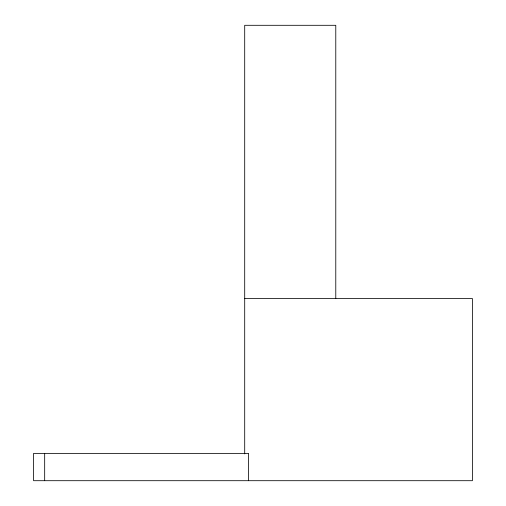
<?xml version="1.0" encoding="UTF-8"?>
<svg xmlns="http://www.w3.org/2000/svg" width="506" height="506" viewBox="0 0 506 506"><rect width="100%" height="100%" fill="white"/><g stroke="black" fill="none" stroke-linecap="round" stroke-linejoin="round"><path stroke-width="0.76" d="M244.702 298.54L472.402 298.54L472.402 480.7L33.598 480.7L33.598 453.376L248.579 453.376L248.579 480.7M335.782 298.54L335.782 25.3L244.702 25.3L244.702 453.888M44.673 453.376L44.673 480.7"/></g></svg>
